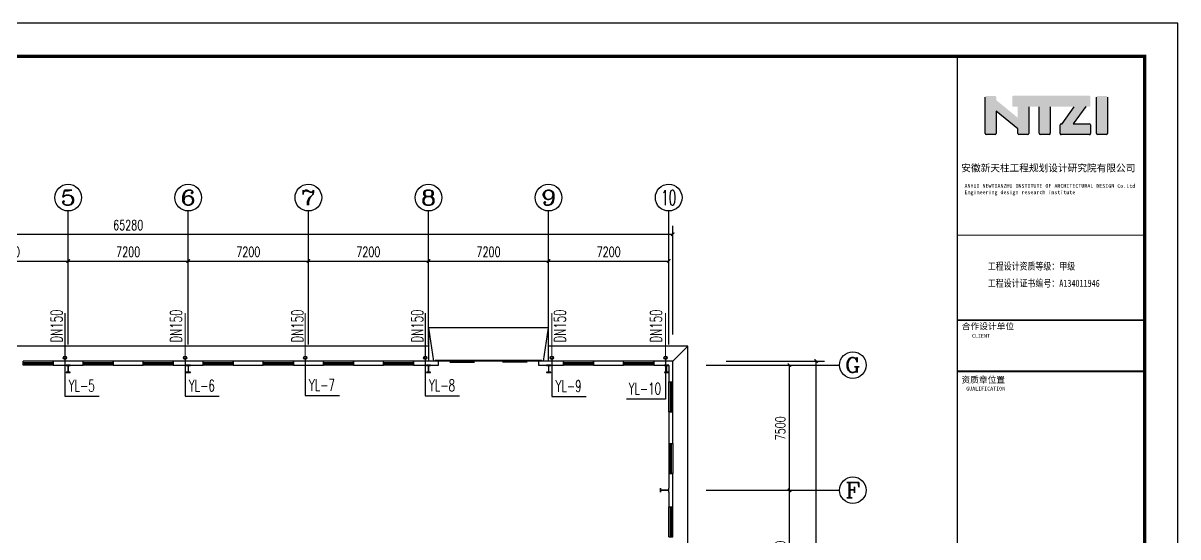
# Model space of a CAD drawing. Extents: x 4995099 to 5303443, y 4627657 to 4889583.
# Drawn here: x 5234219 to 5303443, y 4680854 to 4711657 of the extents above; entities that cross this region are included whole.
import ezdxf
from ezdxf.enums import TextEntityAlignment as Align

# ---------------------------------------------------------------- set-up
doc = ezdxf.new("R2010")
doc.units = 0
doc.header["$LTSCALE"] = 1000
doc.header["$MEASUREMENT"] = 0
doc.linetypes.add('CENTER2', pattern=[1.125, 0.75, -0.125, 0.125, -0.125])
doc.layers.get('0').update_dxf_attribs({"color": 4, "linetype": 'CONTINUOUS'})
doc.layers.get('Defpoints').update_dxf_attribs({"linetype": 'CONTINUOUS'})
for name, color, linetype in [('AXIS', 3, 'CONTINUOUS'), ('AXIS_TEXT', 7, 'CONTINUOUS'), ('COLUMN', 9, 'CONTINUOUS'), ('DIM_雨水', 3, 'CONTINUOUS'), ('EVTR', 2, 'CONTINUOUS'), ('PIPE-雨水', 4, 'CENTER2'), ('PUB_TEXT', 7, 'CONTINUOUS'), ('PUB_TITLE', 4, 'CONTINUOUS'), ('TEXT_消防', 7, 'CONTINUOUS'), ('VPIPE-雨水', 4, 'CONTINUOUS'), ('WALL', 5, 'CONTINUOUS'), ('WINDOW', 4, 'CONTINUOUS')]:
    doc.layers.add(name, color=color, linetype=linetype)
doc.styles.add('_TCH_AXIS', font='COMPLEX', dxfattribs={"bigfont": 'GBCBIG'})
doc.styles.add('_TCH_DIM_T3', font='SIMPLEX', dxfattribs={"width": 0.705882, "bigfont": 'GBCBIG'})
doc.styles.add('_TWT_PIPEDN', font='SIMPLEX', dxfattribs={"width": 0.8, "height": 3.5, "bigfont": 'HZTXT'})
doc.styles.add('_TWT_SERIAL', font='COMPLEX', dxfattribs={"width": 0.8, "height": 3.5, "bigfont": 'HZTXT'})
doc.styles.add('COMPLEX', font='COMPLEX')
doc.styles.add('TQ', font='')
doc.styles.get('TQ').set_extended_font_data('SimSun')
doc.dimstyles.new('_TCH_ARCH&&200', dxfattribs={"dimtxt": 595, "dimasz": 200, "dimexe": 500, "dimexo": 600, "dimgap": 252.5, "dimtad": 1, "dimdec": 0, "dimzin": 0, "dimdsep": 46, "dimtxsty": '_TCH_DIM_T3', "dimblk": 'ARCHTICK', "dimcen": 0.09, "dimclrt": 7, "dimazin": 2, "dimtfac": 1, "dimtdec": 0, "dimtix": 1, "dimtmove": 2, "dimatfit": 3, "dimfxl": 0, "dimtolj": 1, "dimtzin": 0, "dimarcsym": 0})

# ---------------------------------------------------------------- blocks, each defined once
blk = doc.blocks.new('_ArchTick')
at = {"color": 0, "linetype": 'ByBlock', "const_width": 0.4}
blk.add_lwpolyline([(-0.5, -0.5), (0.5, 0.5)], dxfattribs=at)
blk = doc.blocks.new('*D92')
at = {"layer": 'AXIS', "color": 0, "lineweight": -2}
for p, q in [((5229719, 4692994), (5229719, 4697894)), ((5236919, 4692994), (5236919, 4697894)), ((5229719, 4697394), (5236919, 4697394))]:
    blk.add_line(p, q, dxfattribs=at)
at = {"layer": 'Defpoints', "color": 0}
for p in [(5236919, 4697394), (5229719, 4692394), (5236919, 4692394)]:
    blk.add_point(p, dxfattribs=at)
at = {"layer": 'AXIS', "color": 0, "lineweight": -2, "xscale": 200, "yscale": 200, "zscale": 200, "rotation": 180}
blk.add_blockref('_ArchTick', (5229719, 4697394), dxfattribs=at)
at = {"layer": 'AXIS', "color": 0, "lineweight": -2, "xscale": 200, "yscale": 200, "zscale": 200}
blk.add_blockref('_ArchTick', (5236919, 4697394), dxfattribs=at)
at = {"layer": 'AXIS', "color": 7, "insert": (5233319, 4697944), "char_height": 595, "attachment_point": 5, "style": '_TCH_DIM_T3'}
blk.add_mtext('\\A1;7200', dxfattribs=at)
blk = doc.blocks.new('*D93')
at = {"layer": 'AXIS', "color": 0, "lineweight": -2}
for p, q in [((5236919, 4692994), (5236919, 4697894)), ((5244119, 4692994), (5244119, 4697894)), ((5236919, 4697394), (5244119, 4697394))]:
    blk.add_line(p, q, dxfattribs=at)
at = {"layer": 'Defpoints', "color": 0}
for p in [(5244119, 4697394), (5236919, 4692394), (5244119, 4692394)]:
    blk.add_point(p, dxfattribs=at)
at = {"layer": 'AXIS', "color": 0, "lineweight": -2, "xscale": 200, "yscale": 200, "zscale": 200, "rotation": 180}
blk.add_blockref('_ArchTick', (5236919, 4697394), dxfattribs=at)
at = {"layer": 'AXIS', "color": 0, "lineweight": -2, "xscale": 200, "yscale": 200, "zscale": 200}
blk.add_blockref('_ArchTick', (5244119, 4697394), dxfattribs=at)
at = {"layer": 'AXIS', "color": 7, "insert": (5240519, 4697944), "char_height": 595, "attachment_point": 5, "style": '_TCH_DIM_T3'}
blk.add_mtext('\\A1;7200', dxfattribs=at)
blk = doc.blocks.new('*D94')
at = {"layer": 'AXIS', "color": 0, "lineweight": -2}
for p, q in [((5244119, 4692994), (5244119, 4697894)), ((5251319, 4692994), (5251319, 4697894)), ((5244119, 4697394), (5251319, 4697394))]:
    blk.add_line(p, q, dxfattribs=at)
at = {"layer": 'Defpoints', "color": 0}
for p in [(5251319, 4697394), (5244119, 4692394), (5251319, 4692394)]:
    blk.add_point(p, dxfattribs=at)
at = {"layer": 'AXIS', "color": 0, "lineweight": -2, "xscale": 200, "yscale": 200, "zscale": 200, "rotation": 180}
blk.add_blockref('_ArchTick', (5244119, 4697394), dxfattribs=at)
at = {"layer": 'AXIS', "color": 0, "lineweight": -2, "xscale": 200, "yscale": 200, "zscale": 200}
blk.add_blockref('_ArchTick', (5251319, 4697394), dxfattribs=at)
at = {"layer": 'AXIS', "color": 7, "insert": (5247719, 4697944), "char_height": 595, "attachment_point": 5, "style": '_TCH_DIM_T3'}
blk.add_mtext('\\A1;7200', dxfattribs=at)
blk = doc.blocks.new('*D95')
at = {"layer": 'AXIS', "color": 0, "lineweight": -2}
for p, q in [((5251319, 4692994), (5251319, 4697894)), ((5258519, 4692994), (5258519, 4697894)), ((5251319, 4697394), (5258519, 4697394))]:
    blk.add_line(p, q, dxfattribs=at)
at = {"layer": 'Defpoints', "color": 0}
for p in [(5258519, 4697394), (5251319, 4692394), (5258519, 4692394)]:
    blk.add_point(p, dxfattribs=at)
at = {"layer": 'AXIS', "color": 0, "lineweight": -2, "xscale": 200, "yscale": 200, "zscale": 200, "rotation": 180}
blk.add_blockref('_ArchTick', (5251319, 4697394), dxfattribs=at)
at = {"layer": 'AXIS', "color": 0, "lineweight": -2, "xscale": 200, "yscale": 200, "zscale": 200}
blk.add_blockref('_ArchTick', (5258519, 4697394), dxfattribs=at)
at = {"layer": 'AXIS', "color": 7, "insert": (5254919, 4697944), "char_height": 595, "attachment_point": 5, "style": '_TCH_DIM_T3'}
blk.add_mtext('\\A1;7200', dxfattribs=at)
blk = doc.blocks.new('*D96')
at = {"layer": 'AXIS', "color": 0, "lineweight": -2}
for p, q in [((5258519, 4692994), (5258519, 4697894)), ((5265719, 4692994), (5265719, 4697894)), ((5258519, 4697394), (5265719, 4697394))]:
    blk.add_line(p, q, dxfattribs=at)
at = {"layer": 'Defpoints', "color": 0}
for p in [(5265719, 4697394), (5258519, 4692394), (5265719, 4692394)]:
    blk.add_point(p, dxfattribs=at)
at = {"layer": 'AXIS', "color": 0, "lineweight": -2, "xscale": 200, "yscale": 200, "zscale": 200, "rotation": 180}
blk.add_blockref('_ArchTick', (5258519, 4697394), dxfattribs=at)
at = {"layer": 'AXIS', "color": 0, "lineweight": -2, "xscale": 200, "yscale": 200, "zscale": 200}
blk.add_blockref('_ArchTick', (5265719, 4697394), dxfattribs=at)
at = {"layer": 'AXIS', "color": 7, "insert": (5262119, 4697944), "char_height": 595, "attachment_point": 5, "style": '_TCH_DIM_T3'}
blk.add_mtext('\\A1;7200', dxfattribs=at)
blk = doc.blocks.new('*D97')
at = {"layer": 'AXIS', "color": 0, "lineweight": -2}
for p, q in [((5265719, 4692994), (5265719, 4697894)), ((5272919, 4692994), (5272919, 4697894)), ((5265719, 4697394), (5272919, 4697394))]:
    blk.add_line(p, q, dxfattribs=at)
at = {"layer": 'Defpoints', "color": 0}
for p in [(5272919, 4697394), (5265719, 4692394), (5272919, 4692394)]:
    blk.add_point(p, dxfattribs=at)
at = {"layer": 'AXIS', "color": 0, "lineweight": -2, "xscale": 200, "yscale": 200, "zscale": 200, "rotation": 180}
blk.add_blockref('_ArchTick', (5265719, 4697394), dxfattribs=at)
at = {"layer": 'AXIS', "color": 0, "lineweight": -2, "xscale": 200, "yscale": 200, "zscale": 200}
blk.add_blockref('_ArchTick', (5272919, 4697394), dxfattribs=at)
at = {"layer": 'AXIS', "color": 7, "insert": (5269319, 4697944), "char_height": 595, "attachment_point": 5, "style": '_TCH_DIM_T3'}
blk.add_mtext('\\A1;7200', dxfattribs=at)
blk = doc.blocks.new('*D98')
at = {"layer": 'AXIS', "color": 0, "lineweight": -2}
for p, q in [((5207879, 4692994), (5207879, 4699494)), ((5207879, 4698994), (5273159, 4698994)), ((5273159, 4692994), (5273159, 4699494))]:
    blk.add_line(p, q, dxfattribs=at)
at = {"layer": 'Defpoints', "color": 0}
for p in [(5273159, 4698994), (5207879, 4692394), (5273159, 4692394)]:
    blk.add_point(p, dxfattribs=at)
at = {"layer": 'AXIS', "color": 0, "lineweight": -2, "xscale": 200, "yscale": 200, "zscale": 200, "rotation": 180}
blk.add_blockref('_ArchTick', (5207879, 4698994), dxfattribs=at)
at = {"layer": 'AXIS', "color": 0, "lineweight": -2, "xscale": 200, "yscale": 200, "zscale": 200}
blk.add_blockref('_ArchTick', (5273159, 4698994), dxfattribs=at)
at = {"layer": 'AXIS', "color": 7, "insert": (5240519, 4699544), "char_height": 595, "attachment_point": 5, "style": '_TCH_DIM_T3'}
blk.add_mtext('\\A1;65280', dxfattribs=at)
blk = doc.blocks.new('*D113')
at = {"layer": 'AXIS', "color": 0, "lineweight": -2}
for p, q in [((5275759, 4683654), (5280659, 4683654)), ((5280159, 4676154), (5280159, 4683654)), ((5275759, 4676154), (5280659, 4676154))]:
    blk.add_line(p, q, dxfattribs=at)
at = {"layer": 'Defpoints', "color": 0}
for p in [(5275159, 4683654), (5280159, 4683654), (5275159, 4676154)]:
    blk.add_point(p, dxfattribs=at)
at = {"layer": 'AXIS', "color": 0, "lineweight": -2, "xscale": 200, "yscale": 200, "zscale": 200}
for p, rotation in [((5280159, 4683654), 90), ((5280159, 4676154), 270)]:
    blk.add_blockref('_ArchTick', p, dxfattribs=dict(at, rotation=rotation))
at = {"layer": 'AXIS', "color": 7, "insert": (5279609, 4679904), "char_height": 595, "attachment_point": 5, "rotation": 90, "style": '_TCH_DIM_T3'}
blk.add_mtext('\\A1;7500', dxfattribs=at)
blk = doc.blocks.new('*D114')
at = {"layer": 'AXIS', "color": 0, "lineweight": -2}
for p, q in [((5275759, 4691154), (5280659, 4691154)), ((5280159, 4683654), (5280159, 4691154)), ((5275759, 4683654), (5280659, 4683654))]:
    blk.add_line(p, q, dxfattribs=at)
at = {"layer": 'Defpoints', "color": 0}
for p in [(5275159, 4691154), (5280159, 4691154), (5275159, 4683654)]:
    blk.add_point(p, dxfattribs=at)
at = {"layer": 'AXIS', "color": 0, "lineweight": -2, "xscale": 200, "yscale": 200, "zscale": 200}
for p, rotation in [((5280159, 4691154), 90), ((5280159, 4683654), 270)]:
    blk.add_blockref('_ArchTick', p, dxfattribs=dict(at, rotation=rotation))
at = {"layer": 'AXIS', "color": 7, "insert": (5279609, 4687364), "char_height": 595, "attachment_point": 5, "rotation": 90, "style": '_TCH_DIM_T3'}
blk.add_mtext('\\A1;7500', dxfattribs=at)
blk = doc.blocks.new('*D115')
at = {"layer": 'AXIS', "color": 0, "lineweight": -2}
for p, q in [((5276359, 4691394), (5282259, 4691394)), ((5281759, 4645914), (5281759, 4691394)), ((5276359, 4645914), (5282259, 4645914))]:
    blk.add_line(p, q, dxfattribs=at)
at = {"layer": 'Defpoints', "color": 0}
for p in [(5275759, 4691394), (5281759, 4691394), (5275759, 4645914)]:
    blk.add_point(p, dxfattribs=at)
at = {"layer": 'AXIS', "color": 0, "lineweight": -2, "xscale": 200, "yscale": 200, "zscale": 200}
for p, rotation in [((5281759, 4691394), 90), ((5281759, 4645914), 270)]:
    blk.add_blockref('_ArchTick', p, dxfattribs=dict(at, rotation=rotation))
at = {"layer": 'AXIS', "color": 7, "insert": (5281209, 4666645), "char_height": 595, "attachment_point": 5, "rotation": 90, "style": '_TCH_DIM_T3'}
blk.add_mtext('\\A1;45480', dxfattribs=at)
blk = doc.blocks.new('$TCHSYS$WIN2D')
for p, q in [((-0.5, 0.5), (0.5, 0.5)), ((-0.5, 0.5), (-0.5, -0.5)), ((0.5, 0.5), (0.5, -0.5)), ((0.5, 0.167), (-0.5, 0.167)), ((0.5, -0.167), (-0.5, -0.167)), ((-0.5, -0.5), (0.5, -0.5))]:
    blk.add_line(p, q)
blk = doc.blocks.new('$DorLib2D$00000130')
at = {"color": 0, "linetype": 'Continuous'}
for p, q in [((-0.533, 0.66), (-0.533, 0.513)), ((0, 0.66), (-0.533, 0.66)), ((0, 0.513), (0, 0.66)), ((0.533, 0.66), (0, 0.66)), ((0.533, 0.66), (0.533, 0.513)), ((0, 0.513), (-0.533, 0.513)), ((0.533, 0.513), (0, 0.513)), ((-0.385, 0.269), (-0.14, 0.269)), ((-0.385, 0.269), (-0.3, 0.214)), ((-0.3, 0.214), (-0.3, 0.269)), ((0.385, 0.269), (0.14, 0.269)), ((0.3, 0.214), (0.3, 0.269)), ((0.385, 0.269), (0.3, 0.214))]:
    blk.add_line(p, q, dxfattribs=at)
blk = doc.blocks.new('_AXISO')
blk.add_circle((0, 0), 0.5)
at = {"layer": 'AXIS_TEXT', "style": 'COMPLEX', "width": 1.041667}
blk.add_attdef('A', text='', height=0.56, dxfattribs=at).set_placement((-0.25, -0.28), (0.25, -0.28), align=Align.FIT)

msp = doc.modelspace()

# ---------------------------------------------------------------- hatches: boundary and pattern name
h = msp.add_hatch(color=256)
h.paths.add_polyline_path([(5292553, 4706378.4), (5293846.1, 4705321.2), (5293846.1, 4705046.5, 0.4142136), (5293910.1, 4704982.5), (5294436.4, 4704982.5, 0.4142136), (5294500.4, 4705046.5), (5294500.5, 4706644.4), (5295127.9, 4706644.3), (5295127.8, 4705049, 0.4142136), (5295191.8, 4704985), (5295731.8, 4704985, 0.4142136), (5295795.8, 4705049), (5295795.9, 4706644), (5297221.1, 4706643.9), (5296496.8, 4705621.6), (5296452.7, 4705621.6, 0.4142136), (5296388.7, 4705557.6), (5296388.6, 4705032.3, 0.4142136), (5296452.6, 4704968.3), (5298133.2, 4704968.2, 0.4142136), (5298197.2, 4705032.2), (5298197.2, 4705561.8, 0.4142136), (5298133.2, 4705625.8), (5297172.8, 4705625.9), (5297921.9, 4706653.6), (5298134.8, 4706653.6, 0.4142136), (5298198.8, 4706717.6), (5298198.8, 4707238.6, 0.4142136), (5298134.8, 4707302.6), (5293577.8, 4707302.9, 0.4142136), (5293513.8, 4707238.9), (5293513.8, 4706705.8, 0.4142136), (5293577.8, 4706641.8), (5293839.9, 4706641.7), (5293839.8, 4705985.4), (5292549.5, 4707039.5), (5292549.9, 4707216.5, 0.4148904), (5292485.9, 4707280.7), (5291949.9, 4707280.7, 0.4142136), (5291885.9, 4707216.7), (5291885.8, 4705042.2, 0.4142136), (5291949.8, 4704978.2), (5292488.9, 4704978.1, 0.4142136), (5292552.9, 4705042.1)])
h.paths.add_polyline_path([(5298561.2, 4705046.3, 0.4142136), (5298625.2, 4704982.3), (5299160.1, 4704982.3, 0.4142136), (5299224.1, 4705046.3), (5299224.2, 4707214.2, 0.4142136), (5299160.2, 4707278.2), (5298625.4, 4707278.3, 0.4142136), (5298561.4, 4707214.3)])

# ---------------------------------------------------------------- linework, layer by layer
for p, q in [((5291885.8, 4705042.2), (5291885.9, 4707216.7)), ((5294500.5, 4706644.4), (5294500.4, 4705046.5)), ((5295127.8, 4705049), (5295127.9, 4706644.3)), ((5295795.9, 4706644), (5295795.8, 4705049)), ((5296496.8, 4705621.6), (5297221.1, 4706643.9)), ((5297921.9, 4706653.6), (5297172.8, 4705625.9)), ((5298561.2, 4705046.3), (5298561.4, 4707214.3)), ((5299224.2, 4707214.2), (5299224.1, 4705046.3)), ((5292553, 4706378.4), (5292552.9, 4705042.1)), ((5293846.1, 4705321.2), (5292553, 4706378.4)), ((5293846.1, 4705046.5), (5293846.1, 4705321.2)), ((5296388.6, 4705032.3), (5296388.7, 4705557.6)), ((5296452.7, 4705621.6), (5296496.8, 4705621.6)), ((5297172.8, 4705625.9), (5298133.2, 4705625.8)), ((5298197.2, 4705561.8), (5298197.2, 4705032.2)), ((5292488.9, 4704978.1), (5291949.8, 4704978.2)), ((5294436.4, 4704982.5), (5293910.1, 4704982.5)), ((5295731.8, 4704985), (5295191.8, 4704985)), ((5298133.2, 4704968.2), (5296452.6, 4704968.3)), ((5299160.1, 4704982.3), (5298625.2, 4704982.3))]:
    msp.add_line(p, q)
for points in [[(5265719.2, 4691394.3), (5265719.2, 4693394.3), (5258519.2, 4693394.3), (5258519.2, 4691394.3)], [(5265419.2, 4691394.3), (5265719.2, 4693394.3), (5258519.2, 4693394.3), (5258819.2, 4691394.3)], [(5258519.2, 4692294.3), (5222519.2, 4692294.3)], [(5274059.2, 4676154.3), (5274059.2, 4692294.3), (5265719.2, 4692294.3)], [(5273159.2, 4691394.3), (5274059.2, 4692294.3)]]:
    msp.add_lwpolyline(points)
for centre, start, end in [((5296452.7, 4705557.6, 0), 89.996443, 179.996443), ((5298133.2, 4705561.8, 0), 359.996443, 89.996443), ((5291949.8, 4705042.2, 0), 179.996443, 269.996443), ((5292488.9, 4705042.1, 0), 269.996443, 359.996443), ((5293910.1, 4705046.5, 0), 179.996443, 269.996443), ((5294436.4, 4705046.5, 0), 269.996443, 359.996443), ((5295191.8, 4705049, 0), 179.996443, 269.996443), ((5295731.8, 4705049, 0), 269.996443, 359.996443), ((5296452.6, 4705032.3, 0), 179.996443, 269.996443), ((5298133.2, 4705032.2, 0), 269.996443, 359.996443), ((5298625.2, 4705046.3, 0), 179.996443, 269.996443), ((5299160.1, 4705046.3, 0), 269.996443, 359.996443)]:
    msp.add_arc(centre, 64, start, end)
at = {"layer": 'AXIS'}
for p, q in [((5236919.2, 4692394.3), (5236919.2, 4700394.3)), ((5244119.2, 4692394.3), (5244119.2, 4700394.3)), ((5251319.2, 4692394.3), (5251319.2, 4700394.3)), ((5258519.2, 4692394.3), (5258519.2, 4700394.3)), ((5265719.2, 4692394.3), (5265719.2, 4700394.3)), ((5272919.2, 4692394.3), (5272919.2, 4700394.3)), ((5275159.2, 4691154.3), (5283159.2, 4691154.3)), ((5275159.2, 4683654.3), (5283159.2, 4683654.3))]:
    msp.add_line(p, q, dxfattribs=at)
at = {"layer": 'COLUMN', "color": 5}
for p, q in [((5237044.2, 4691154.3), (5236794.2, 4691154.3)), ((5236794.2, 4691154.3), (5236794.2, 4691136.3)), ((5236794.2, 4691136.3), (5236909.2, 4691136.3)), ((5236909.2, 4690722.3), (5236794.2, 4690722.3)), ((5236794.2, 4690722.3), (5236794.2, 4690704.3)), ((5236794.2, 4690704.3), (5237044.2, 4690704.3)), ((5236909.2, 4691136.3), (5236914.2, 4691131.3)), ((5236914.2, 4690727.3), (5236909.2, 4690722.3)), ((5236914.2, 4691131.3), (5236914.2, 4690727.3)), ((5236924.2, 4691131.3), (5236929.2, 4691136.3)), ((5236924.2, 4690727.3), (5236924.2, 4691131.3)), ((5236929.2, 4690722.3), (5236924.2, 4690727.3)), ((5236929.2, 4691136.3), (5237044.2, 4691136.3)), ((5237044.2, 4690722.3), (5236929.2, 4690722.3)), ((5237044.2, 4691136.3), (5237044.2, 4691154.3)), ((5237044.2, 4690704.3), (5237044.2, 4690722.3)), ((5244244.2, 4691154.3), (5243994.2, 4691154.3)), ((5243994.2, 4691154.3), (5243994.2, 4691136.3)), ((5243994.2, 4691136.3), (5244109.2, 4691136.3)), ((5244109.2, 4690722.3), (5243994.2, 4690722.3)), ((5243994.2, 4690722.3), (5243994.2, 4690704.3)), ((5243994.2, 4690704.3), (5244244.2, 4690704.3)), ((5244109.2, 4691136.3), (5244114.2, 4691131.3)), ((5244114.2, 4690727.3), (5244109.2, 4690722.3)), ((5244114.2, 4691131.3), (5244114.2, 4690727.3)), ((5244124.2, 4691131.3), (5244129.2, 4691136.3)), ((5244124.2, 4690727.3), (5244124.2, 4691131.3)), ((5244129.2, 4690722.3), (5244124.2, 4690727.3)), ((5244129.2, 4691136.3), (5244244.2, 4691136.3)), ((5244244.2, 4690722.3), (5244129.2, 4690722.3)), ((5244244.2, 4691136.3), (5244244.2, 4691154.3)), ((5244244.2, 4690704.3), (5244244.2, 4690722.3)), ((5258644.2, 4691154.3), (5258394.2, 4691154.3)), ((5258394.2, 4691154.3), (5258394.2, 4691136.3)), ((5258394.2, 4691136.3), (5258509.2, 4691136.3)), ((5258509.2, 4690722.3), (5258394.2, 4690722.3)), ((5258394.2, 4690722.3), (5258394.2, 4690704.3)), ((5258394.2, 4690704.3), (5258644.2, 4690704.3)), ((5258509.2, 4691136.3), (5258514.2, 4691131.3)), ((5258514.2, 4690727.3), (5258509.2, 4690722.3)), ((5258514.2, 4691131.3), (5258514.2, 4690727.3)), ((5258524.2, 4691131.3), (5258529.2, 4691136.3)), ((5258524.2, 4690727.3), (5258524.2, 4691131.3)), ((5258529.2, 4690722.3), (5258524.2, 4690727.3)), ((5258529.2, 4691136.3), (5258644.2, 4691136.3)), ((5258644.2, 4690722.3), (5258529.2, 4690722.3)), ((5258644.2, 4691136.3), (5258644.2, 4691154.3)), ((5258644.2, 4690704.3), (5258644.2, 4690722.3)), ((5265844.2, 4691154.3), (5265594.2, 4691154.3)), ((5265594.2, 4691154.3), (5265594.2, 4691136.3)), ((5265594.2, 4691136.3), (5265709.2, 4691136.3)), ((5265709.2, 4690722.3), (5265594.2, 4690722.3)), ((5265594.2, 4690722.3), (5265594.2, 4690704.3)), ((5265594.2, 4690704.3), (5265844.2, 4690704.3)), ((5265709.2, 4691136.3), (5265714.2, 4691131.3)), ((5265714.2, 4690727.3), (5265709.2, 4690722.3)), ((5265714.2, 4691131.3), (5265714.2, 4690727.3)), ((5265724.2, 4691131.3), (5265729.2, 4691136.3)), ((5265724.2, 4690727.3), (5265724.2, 4691131.3)), ((5265729.2, 4690722.3), (5265724.2, 4690727.3)), ((5265729.2, 4691136.3), (5265844.2, 4691136.3)), ((5265844.2, 4690722.3), (5265729.2, 4690722.3)), ((5265844.2, 4691136.3), (5265844.2, 4691154.3)), ((5265844.2, 4690704.3), (5265844.2, 4690722.3)), ((5272919.2, 4691154.3), (5272669.2, 4691154.3)), ((5272669.2, 4691154.3), (5272669.2, 4691136.3)), ((5272669.2, 4691136.3), (5272784.2, 4691136.3)), ((5272784.2, 4690722.3), (5272669.2, 4690722.3)), ((5272669.2, 4690722.3), (5272669.2, 4690704.3)), ((5272669.2, 4690704.3), (5272919.2, 4690704.3)), ((5272784.2, 4691136.3), (5272789.2, 4691131.3)), ((5272789.2, 4690727.3), (5272784.2, 4690722.3)), ((5272789.2, 4691131.3), (5272789.2, 4690727.3)), ((5272799.2, 4691131.3), (5272804.2, 4691136.3)), ((5272799.2, 4690727.3), (5272799.2, 4691131.3)), ((5272804.2, 4690722.3), (5272799.2, 4690727.3)), ((5272804.2, 4691136.3), (5272919.2, 4691136.3)), ((5272919.2, 4690722.3), (5272804.2, 4690722.3)), ((5272919.2, 4691136.3), (5272919.2, 4691154.3)), ((5272919.2, 4690704.3), (5272919.2, 4690722.3)), ((5272435.2, 4683779.3), (5272419.2, 4683779.3)), ((5272419.2, 4683779.3), (5272419.2, 4683529.3)), ((5272435.2, 4683664.3), (5272435.2, 4683779.3)), ((5272919.2, 4683779.3), (5272903.2, 4683779.3)), ((5272903.2, 4683779.3), (5272903.2, 4683664.3)), ((5272919.2, 4683529.3), (5272919.2, 4683779.3)), ((5272419.2, 4683529.3), (5272435.2, 4683529.3)), ((5272440.2, 4683659.3), (5272435.2, 4683664.3)), ((5272435.2, 4683644.3), (5272440.2, 4683649.3)), ((5272435.2, 4683529.3), (5272435.2, 4683644.3)), ((5272898.2, 4683659.3), (5272440.2, 4683659.3)), ((5272440.2, 4683649.3), (5272898.2, 4683649.3)), ((5272903.2, 4683664.3), (5272898.2, 4683659.3)), ((5272898.2, 4683649.3), (5272903.2, 4683644.3)), ((5272903.2, 4683644.3), (5272903.2, 4683529.3)), ((5272903.2, 4683529.3), (5272919.2, 4683529.3))]:
    msp.add_line(p, q, dxfattribs=at)
at = {"layer": 'DIM_雨水', "color": 0}
for p, q in [((5236729.5, 4691598.8), (5236729.5, 4689287.6)), ((5243929.5, 4691598.8), (5243929.5, 4689293.8)), ((5251129.5, 4691598.8), (5251129.5, 4689331.7)), ((5258329.5, 4691598.8), (5258329.5, 4689311.7)), ((5265914.2, 4691598.8), (5265914.2, 4689266.6)), ((5272729.5, 4691598.8), (5272729.5, 4689108.5)), ((5236729.5, 4689287.6), (5238781.8, 4689287.6)), ((5243929.5, 4689293.8), (5245981.8, 4689293.8)), ((5251129.5, 4689331.7), (5253181.8, 4689331.7)), ((5258329.5, 4689311.7), (5260381.8, 4689311.7)), ((5265914.2, 4689266.6), (5267966.5, 4689266.6)), ((5272729.5, 4689108.5), (5270381.3, 4689108.5))]:
    msp.add_line(p, q, dxfattribs=at)
at = {"layer": 'EVTR'}
for centre in [(5236729.5, 4691598.8), (5243929.5, 4691598.8), (5251129.5, 4691598.8), (5258329.5, 4691598.8), (5265914.2, 4691598.8), (5272729.5, 4691598.8)]:
    msp.add_circle(centre, 75, dxfattribs=at)
at = {"layer": 'PIPE-雨水', "color": 0, "ltscale": 2, "const_width": 70}
for points in [[(5236729.5, 4691698.8), (5236729.5, 4694275.8)], [(5243929.5, 4691698.8), (5243929.5, 4694275.8)], [(5251129.5, 4691698.8), (5251129.5, 4694275.8)], [(5258329.5, 4691698.8), (5258329.5, 4694275.8)], [(5265914.2, 4691698.8), (5265914.2, 4694275.8)], [(5272729.5, 4691698.8), (5272729.5, 4694275.8)]]:
    msp.add_lwpolyline(points, dxfattribs=at)
at = {"layer": 'PUB_TITLE', "lineweight": 40}
msp.add_line((5290221.9, 4690786.6), (5301441.8, 4690785.9), dxfattribs=at)
at = {"layer": 'PUB_TITLE'}
msp.add_lwpolyline([(5184643, 4627656.8), (5303443, 4627656.8), (5303443, 4711656.8), (5184643, 4711656.8)], close=True, dxfattribs=at)
at = {"layer": 'PUB_TITLE', "const_width": 200}
msp.add_lwpolyline([(5189643, 4629656.8), (5301443, 4629656.8), (5301443, 4709656.8), (5189643, 4709656.8)], close=True, dxfattribs=at)
at = {"layer": 'PUB_TITLE', "lineweight": 40, "elevation": 0}
for points, const_width in [([(5290228, 4709657), (5290223.1, 4629657.5)], 85), ([(5290228, 4709657), (5290223.1, 4629657.5)], 85), ([(5290227.4, 4698947.1), (5301447.3, 4698946.4)], 51), ([(5290227, 4693847.1), (5301447, 4693846.4)], 85), ([(5290226.9, 4690787.1), (5301446.8, 4690786.4)], 85)]:
    msp.add_lwpolyline(points, dxfattribs=dict(at, const_width=const_width))
at = {"layer": 'VPIPE-雨水'}
for centre in [(5236729.5, 4691598.8), (5243929.5, 4691598.8), (5251129.5, 4691598.8), (5258329.5, 4691598.8), (5265914.2, 4691598.8), (5272729.5, 4691598.8)]:
    msp.add_circle(centre, 100, dxfattribs=at)
at = {"layer": 'WALL'}
for p, q in [((5236919.2, 4691394.3), (5236019.2, 4691394.3)), ((5236019.2, 4691394.3), (5236019.2, 4691154.3)), ((5237819.2, 4691394.3), (5236919.2, 4691394.3)), ((5237819.2, 4691154.3), (5237819.2, 4691394.3)), ((5241419.2, 4691394.3), (5239619.2, 4691394.3)), ((5239619.2, 4691394.3), (5239619.2, 4691154.3)), ((5241419.2, 4691154.3), (5241419.2, 4691394.3)), ((5244119.2, 4691394.3), (5243219.2, 4691394.3)), ((5243219.2, 4691394.3), (5243219.2, 4691154.3)), ((5245019.2, 4691394.3), (5244119.2, 4691394.3)), ((5245019.2, 4691154.3), (5245019.2, 4691394.3)), ((5248619.2, 4691394.3), (5246819.2, 4691394.3)), ((5246819.2, 4691394.3), (5246819.2, 4691154.3)), ((5248619.2, 4691154.3), (5248619.2, 4691394.3)), ((5252219.2, 4691394.3), (5250419.2, 4691394.3)), ((5250419.2, 4691394.3), (5250419.2, 4691154.3)), ((5252219.2, 4691154.3), (5252219.2, 4691394.3)), ((5255819.2, 4691394.3), (5254019.2, 4691394.3)), ((5254019.2, 4691394.3), (5254019.2, 4691154.3)), ((5255819.2, 4691154.3), (5255819.2, 4691394.3)), ((5258519.2, 4691394.3), (5257619.2, 4691394.3)), ((5257619.2, 4691394.3), (5257619.2, 4691154.3)), ((5259119.2, 4691394.3), (5258519.2, 4691394.3)), ((5259119.2, 4691154.3), (5259119.2, 4691394.3)), ((5265719.2, 4691394.3), (5265119.2, 4691394.3)), ((5265119.2, 4691394.3), (5265119.2, 4691154.3)), ((5266619.2, 4691394.3), (5265719.2, 4691394.3)), ((5266619.2, 4691154.3), (5266619.2, 4691394.3)), ((5270219.2, 4691394.3), (5268419.2, 4691394.3)), ((5268419.2, 4691394.3), (5268419.2, 4691154.3)), ((5270219.2, 4691154.3), (5270219.2, 4691394.3)), ((5273159.2, 4691394.3), (5272019.2, 4691394.3)), ((5272019.2, 4691394.3), (5272019.2, 4691154.3)), ((5273159.2, 4690154.3), (5273159.2, 4691394.3)), ((5236019.2, 4691154.3), (5236794.2, 4691154.3)), ((5237044.2, 4691154.3), (5237819.2, 4691154.3)), ((5239619.2, 4691154.3), (5241419.2, 4691154.3)), ((5243219.2, 4691154.3), (5243994.2, 4691154.3)), ((5244244.2, 4691154.3), (5245019.2, 4691154.3)), ((5246819.2, 4691154.3), (5248619.2, 4691154.3)), ((5250419.2, 4691154.3), (5252219.2, 4691154.3)), ((5254019.2, 4691154.3), (5255819.2, 4691154.3)), ((5257619.2, 4691154.3), (5258394.2, 4691154.3)), ((5258644.2, 4691154.3), (5259119.2, 4691154.3)), ((5265119.2, 4691154.3), (5265594.2, 4691154.3)), ((5265844.2, 4691154.3), (5266619.2, 4691154.3)), ((5268419.2, 4691154.3), (5270219.2, 4691154.3)), ((5272019.2, 4691154.3), (5272669.2, 4691154.3)), ((5272919.2, 4691136.3), (5272919.2, 4690722.3)), ((5272919.2, 4690704.3), (5272919.2, 4690154.3)), ((5272919.2, 4690154.3), (5273159.2, 4690154.3)), ((5273159.2, 4688354.3), (5272919.2, 4688354.3)), ((5272919.2, 4688354.3), (5272919.2, 4686454.3)), ((5273159.2, 4686454.3), (5273159.2, 4688354.3)), ((5272919.2, 4686454.3), (5273159.2, 4686454.3)), ((5273159.2, 4684654.3), (5272919.2, 4684654.3)), ((5272919.2, 4684654.3), (5272919.2, 4683779.3)), ((5273159.2, 4683654.3), (5273159.2, 4684654.3)), ((5272919.2, 4683529.3), (5272919.2, 4682654.3)), ((5273159.2, 4682654.3), (5273159.2, 4683654.3)), ((5272919.2, 4682654.3), (5273159.2, 4682654.3))]:
    msp.add_line(p, q, dxfattribs=at)

# ---------------------------------------------------------------- block references
at = {"layer": 'AXIS'}
ref = msp.add_blockref('_AXISO', (5236919.2, 4701194.3), dxfattribs=dict(at, xscale=1600, yscale=1600, zscale=1600))
ref.add_attrib('A', '5', dxfattribs={"layer": 'AXIS_TEXT', "height": 905.1, "style": '_TCH_AXIS', "width": 1.5}).set_placement((5236466.6, 4700741.8), (5237371.7, 4700741.8), align=Align.FIT)
ref = msp.add_blockref('_AXISO', (5244119.2, 4701194.3), dxfattribs=dict(at, xscale=1600, yscale=1600, zscale=1600))
ref.add_attrib('A', '6', dxfattribs={"layer": 'AXIS_TEXT', "height": 905.1, "style": '_TCH_AXIS', "width": 1.5}).set_placement((5243666.6, 4700741.8), (5244571.7, 4700741.8), align=Align.FIT)
ref = msp.add_blockref('_AXISO', (5251319.2, 4701194.3), dxfattribs=dict(at, xscale=1600, yscale=1600, zscale=1600))
ref.add_attrib('A', '7', dxfattribs={"layer": 'AXIS_TEXT', "height": 905.1, "style": '_TCH_AXIS', "width": 1.5}).set_placement((5250866.6, 4700741.8), (5251771.7, 4700741.8), align=Align.FIT)
ref = msp.add_blockref('_AXISO', (5258519.2, 4701194.3), dxfattribs=dict(at, xscale=1600, yscale=1600, zscale=1600))
ref.add_attrib('A', '8', dxfattribs={"layer": 'AXIS_TEXT', "height": 905.1, "style": '_TCH_AXIS', "width": 1.5}).set_placement((5258066.6, 4700741.8), (5258971.7, 4700741.8), align=Align.FIT)
ref = msp.add_blockref('_AXISO', (5265719.2, 4701194.3), dxfattribs=dict(at, xscale=1600, yscale=1600, zscale=1600))
ref.add_attrib('A', '9', dxfattribs={"layer": 'AXIS_TEXT', "height": 905.1, "style": '_TCH_AXIS', "width": 1.5}).set_placement((5265266.6, 4700741.8), (5266171.7, 4700741.8), align=Align.FIT)
ref = msp.add_blockref('_AXISO', (5272919.2, 4701194.3), dxfattribs=dict(at, xscale=1600, yscale=1600, zscale=1600))
ref.add_attrib('A', '10', dxfattribs={"layer": 'AXIS_TEXT', "height": 905.1, "style": '_TCH_AXIS', "width": 0.724138}).set_placement((5272466.6, 4700741.8), (5273371.7, 4700741.8), align=Align.FIT)
ref = msp.add_blockref('_AXISO', (5283959.2, 4691154.3), dxfattribs=dict(at, xscale=1600, yscale=1600, zscale=1600))
ref.add_attrib('A', 'G', dxfattribs={"layer": 'AXIS_TEXT', "height": 905.1, "style": '_TCH_AXIS', "width": 1.166667}).set_placement((5283506.6, 4690701.8), (5284411.7, 4690701.8), align=Align.FIT)
ref = msp.add_blockref('_AXISO', (5283959.2, 4683654.3), dxfattribs=dict(at, xscale=1600, yscale=1600, zscale=1600))
ref.add_attrib('A', 'F', dxfattribs={"layer": 'AXIS_TEXT', "height": 905.1, "style": '_TCH_AXIS', "width": 1.3125}).set_placement((5283506.6, 4683201.8), (5284411.7, 4683201.8), align=Align.FIT)
at = {"layer": 'WINDOW'}
for name, p, xscale, yscale, zscale, rotation in [('$TCHSYS$WIN2D', (5235119.2, 4691274.3), 1800, 240, 1800, 179.9999999997888), ('$TCHSYS$WIN2D', (5238719.2, 4691274.3), 1800, 240, 1800, 179.9999999997851), ('$TCHSYS$WIN2D', (5242319.2, 4691274.3), 1800, 240, 1800, 179.9999999997851), ('$TCHSYS$WIN2D', (5245919.2, 4691274.3), 1800, 240, 1800, 179.9999999997851), ('$TCHSYS$WIN2D', (5249519.2, 4691274.3), 1800, 240, 1800, 179.9999999997851), ('$TCHSYS$WIN2D', (5253119.2, 4691274.3), 1800, 240, 1800, 179.9999999997851), ('$TCHSYS$WIN2D', (5256719.2, 4691274.3), 1800, 240, 1800, 179.9999999997851), ('$DorLib2D$00000130', (5262119.2, 4691274.3), -6000, -240, -6000, 179.9999999997925), ('$TCHSYS$WIN2D', (5267519.2, 4691274.3), 1800, 240, 1800, 179.9999999997851), ('$TCHSYS$WIN2D', (5271119.2, 4691274.3), 1800, 240, 1800, 179.9999999997851), ('$TCHSYS$WIN2D', (5273039.2, 4689254.3), 1800, 240, 1800, 89.99999999970119), ('$TCHSYS$WIN2D', (5273039.2, 4685554.3), -1800, 240, -1800, 89.99999999970119), ('$TCHSYS$WIN2D', (5273039.2, 4681754.3), 1800, 240, 1800, 89.99999999969407)]:
    msp.add_blockref(name, p, dxfattribs=dict(at, xscale=xscale, yscale=yscale, zscale=zscale, rotation=rotation))

# ---------------------------------------------------------------- texts
at = {"layer": 'DIM_雨水', "color": 7, "style": '_TWT_SERIAL', "width": 0.64}
for s, p in [('YL-5', (5236956.5, 4689567.6)), ('YL-6', (5244156.5, 4689573.8)), ('YL-7', (5251356.5, 4689611.7)), ('YL-8', (5258556.5, 4689591.7)), ('YL-9', (5266141.2, 4689546.6)), ('YL-10', (5270521.3, 4689388.5))]:
    msp.add_text(s, height=700, dxfattribs=at).set_placement(p)
at = {"layer": 'PUB_TEXT', "char_height": 424.998, "attachment_point": 1, "rotation": 359.996443, "style": 'TQ'}
for s, insert in [('安徽新天柱工程规划设计研究院有限公司 ', (5290455.9, 4703182.6, 0)), ('{\\fSimHei|b0|i0|c134|p2;\\W0.8;工程设计资质等级：甲级} ', (5292047.1, 4697295, 0)), ('{\\fSimHei|b0|i0|c134|p2;\\W0.8;工程设计证书编号：A134011946}', (5292047.1, 4696275, 0))]:
    msp.add_mtext(s, dxfattribs=dict(at, insert=insert))
at = {"layer": 'PUB_TEXT', "attachment_point": 1, "rotation": 359.996443, "style": 'TQ'}
for s, insert, char_height, width in [('ANHUI NEWTIANZHU INSTITUTE OF ARCHITECTURAL DESIGN Co.Ltd\\PEngineering design research institute', (5290652.3, 4702012.2, 0), 229.499, 10514.648), ('合作设计单位', (5290486, 4693667.4, 0), 374, 3498.5), ('CLIENT', (5291098.1, 4693021.4, 0), 229.5, 4799.073), ('资质章位置', (5290464.3, 4690464, 0), 374, 4249.976), ('GUALIFICATION', (5290753.3, 4689858.7, 0), 229.499, 5361.77)]:
    msp.add_mtext(s, dxfattribs=dict(at, insert=insert, char_height=char_height, width=width))
at = {"layer": 'TEXT_消防', "style": '_TWT_PIPEDN', "width": 0.64}
for p in [(5236571.9, 4692507), (5243737.9, 4692507), (5251013.5, 4692507), (5258194.2, 4692507), (5266750.1, 4692507), (5272514.5, 4692507)]:
    msp.add_text('DN150', height=700, rotation=90, dxfattribs=at).set_placement(p)

# ---------------------------------------------------------------- dimensions: what is measured, and where the dimension line sits
at = {"layer": 'AXIS'}
for p1, p2, distance, picture, middle in [((5207879.2, 4692394.3), (5273159.2, 4692394.3), 6600, '*D98', (5240519.2, 4699544.3)), ((5229719.2, 4692394.3), (5236919.2, 4692394.3), 5000, '*D92', (5233319.2, 4697944.3)), ((5236919.2, 4692394.3), (5244119.2, 4692394.3), 5000, '*D93', (5240519.2, 4697944.3)), ((5244119.2, 4692394.3), (5251319.2, 4692394.3), 5000, '*D94', (5247719.2, 4697944.3)), ((5251319.2, 4692394.3), (5258519.2, 4692394.3), 5000, '*D95', (5254919.2, 4697944.3)), ((5258519.2, 4692394.3), (5265719.2, 4692394.3), 5000, '*D96', (5262119.2, 4697944.3)), ((5265719.2, 4692394.3), (5272919.2, 4692394.3), 5000, '*D97', (5269319.2, 4697944.3)), ((5275159.2, 4676154.3), (5275159.2, 4683654.3), -5000, '*D113', (5279609.2, 4679904.3))]:
    dim = msp.add_aligned_dim(p1=p1, p2=p2, distance=distance, dimstyle='_TCH_ARCH&&200', dxfattribs=at)
    dim.commit()
    dim.dimension.update_dxf_attribs({"geometry": picture, "text_midpoint": middle})
for base, p1, p2, picture, middle in [((5281759.2, 4691394.3), (5275759.2, 4645914.3), (5275759.2, 4691394.3), '*D115', (5281209.2, 4666644.8)), ((5280159.2, 4691154.3), (5275159.2, 4683654.3), (5275159.2, 4691154.3), '*D114', (5279609.2, 4687364.3))]:
    dim = msp.add_linear_dim(base=base, p1=p1, p2=p2, angle=90, dimstyle='_TCH_ARCH&&200', dxfattribs=at)
    dim.commit()
    dim.dimension.update_dxf_attribs({"geometry": picture, "text_midpoint": middle, "dimtype": 129})

doc.saveas('drawing.dxf')
